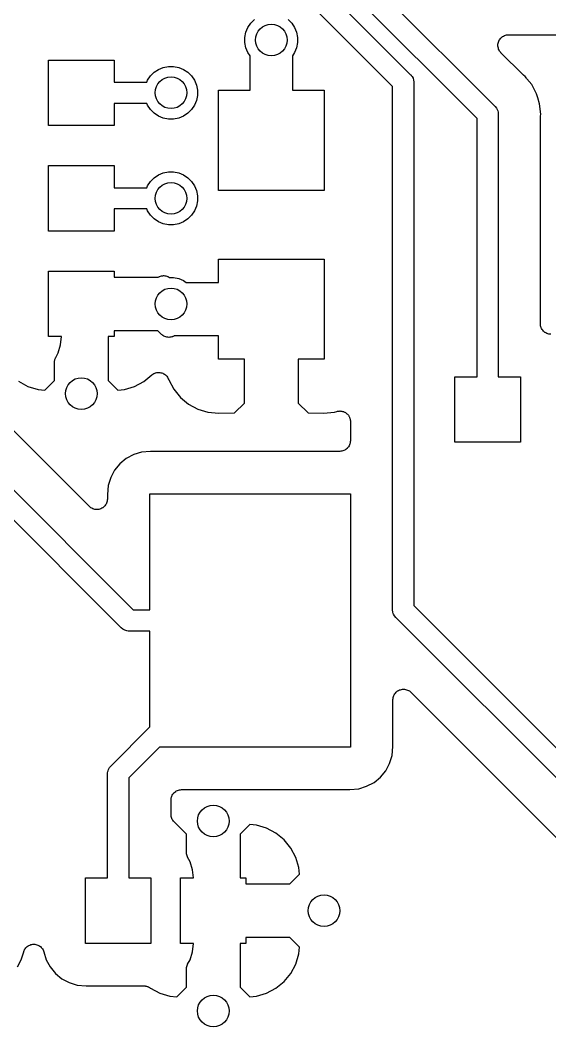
# Model space of a CAD drawing. Extents: x 4.8 to 7.88, y -6.14 to -3.94.
# Drawn here: x 7.4359 to 7.6334, y -5.3484 to -4.9729 of the extents above; entities that cross this region are included whole.
import ezdxf

# ---------------------------------------------------------------- set-up
doc = ezdxf.new("R2010")
doc.units = 0
doc.header["$MEASUREMENT"] = 0
doc.layers.add('BLACK', color=7, linetype='CONTINUOUS')

msp = doc.modelspace()

# ---------------------------------------------------------------- linework, layer by layer
at = {"layer": 'BLACK', "linetype": 'CONTINUOUS'}
for p, q in [((7.55512, -4.94725), (7.61288, -5.00502)), ((7.54124, -4.953), (7.58139, -4.99314)), ((7.6063, -5.00957), (7.54853, -4.9518)), ((7.5748, -4.99769), (7.53466, -4.95755)), ((7.52006, -4.97744), (7.52081, -4.97565)), ((7.52081, -4.97565), (7.52188, -4.97404)), ((7.52188, -4.97404), (7.52325, -4.97267)), ((7.5358, -4.97267), (7.53717, -4.97404)), ((7.53717, -4.97404), (7.53825, -4.97565)), ((7.53825, -4.97565), (7.53899, -4.97744)), ((7.51969, -4.97935), (7.52006, -4.97744)), ((7.51969, -4.98128), (7.51969, -4.97935)), ((7.53899, -4.97744), (7.53937, -4.97935)), ((7.53937, -4.97935), (7.53937, -4.98128)), ((7.61498, -4.97977), (7.61521, -4.97949)), ((7.61521, -4.97949), (7.61522, -4.97949)), ((7.61522, -4.97948), (7.61552, -4.97924)), ((7.61522, -4.97949), (7.61522, -4.97948)), ((7.61552, -4.97924), (7.61581, -4.979)), ((7.61581, -4.979), (7.61582, -4.979)), ((7.61582, -4.979), (7.61615, -4.97882)), ((7.61582, -4.979), (7.61582, -4.979)), ((7.61615, -4.97882), (7.61649, -4.97864)), ((7.61649, -4.97864), (7.6165, -4.97864)), ((7.6165, -4.97864), (7.61686, -4.97853)), ((7.6165, -4.97864), (7.6165, -4.97864)), ((7.61686, -4.97853), (7.61722, -4.97842)), ((7.61722, -4.97842), (7.61723, -4.97842)), ((7.61723, -4.97842), (7.61724, -4.97842)), ((7.61724, -4.97842), (7.61761, -4.97838)), ((7.61761, -4.97838), (7.61799, -4.97835)), ((7.61799, -4.97835), (7.6761, -4.97835)), ((7.52006, -4.98319), (7.51969, -4.98128)), ((7.52081, -4.98498), (7.52006, -4.98319)), ((7.53899, -4.98319), (7.53825, -4.98498)), ((7.53937, -4.98128), (7.53899, -4.98319)), ((7.61405, -4.98224), (7.61409, -4.98187)), ((7.61405, -4.98225), (7.61405, -4.98224)), ((7.61405, -4.98226), (7.61405, -4.98225)), ((7.61409, -4.98264), (7.61405, -4.98226)), ((7.61409, -4.98187), (7.61413, -4.98149)), ((7.61412, -4.98301), (7.61409, -4.98264)), ((7.61412, -4.98302), (7.61412, -4.98301)), ((7.61412, -4.98301), (7.61412, -4.98301)), ((7.61423, -4.98338), (7.61412, -4.98302)), ((7.61413, -4.98148), (7.61425, -4.98112)), ((7.61413, -4.98149), (7.61413, -4.98148)), ((7.61413, -4.98149), (7.61413, -4.98149)), ((7.61433, -4.98375), (7.61423, -4.98338)), ((7.61425, -4.98112), (7.61436, -4.98076)), ((7.61436, -4.98075), (7.61455, -4.98041)), ((7.61436, -4.98076), (7.61436, -4.98075)), ((7.61436, -4.98075), (7.61436, -4.98075)), ((7.61455, -4.98041), (7.61472, -4.98008)), ((7.61472, -4.98008), (7.61473, -4.98008)), ((7.61473, -4.98007), (7.61498, -4.97977)), ((7.61473, -4.98008), (7.61473, -4.98007)), ((7.52165, -4.98625), (7.52081, -4.98498)), ((7.52165, -4.99902), (7.52165, -4.98625)), ((7.53825, -4.98498), (7.5374, -4.98625)), ((7.5374, -4.98625), (7.5374, -4.99902)), ((7.61434, -4.98375), (7.61433, -4.98375)), ((7.61434, -4.98376), (7.61434, -4.98375)), ((7.61451, -4.98409), (7.61434, -4.98376)), ((7.61469, -4.98443), (7.61451, -4.98409)), ((7.61469, -4.98444), (7.61469, -4.98443)), ((7.61469, -4.98443), (7.61469, -4.98443)), ((7.61493, -4.98473), (7.61469, -4.98444)), ((7.61517, -4.98503), (7.61493, -4.98473)), ((7.61518, -4.98504), (7.61517, -4.98503)), ((7.6152, -4.98507), (7.61518, -4.98504)), ((7.61518, -4.98504), (7.61518, -4.98504)), ((7.61518, -4.98504), (7.61518, -4.98504)), ((7.62334, -4.9932), (7.6152, -4.98507)), ((7.44646, -5.0122), (7.44646, -4.9878)), ((7.44646, -4.9878), (7.47087, -4.9878)), ((7.47087, -4.9878), (7.47087, -4.99606)), ((7.48746, -4.99128), (7.48926, -4.99054)), ((7.48926, -4.99054), (7.49116, -4.99016)), ((7.49116, -4.99016), (7.4931, -4.99016)), ((7.4931, -4.99016), (7.495, -4.99054)), ((7.495, -4.99054), (7.49679, -4.99128)), ((7.4834, -4.99534), (7.48448, -4.99373)), ((7.48448, -4.99373), (7.48585, -4.99235)), ((7.48585, -4.99235), (7.48746, -4.99128)), ((7.49679, -4.99128), (7.4984, -4.99235)), ((7.4984, -4.99235), (7.49977, -4.99373)), ((7.49977, -4.99373), (7.50085, -4.99534)), ((7.58139, -4.99314), (7.58154, -4.99327)), ((7.58154, -4.99327), (7.58166, -4.99342)), ((7.58166, -4.99342), (7.58166, -4.99342)), ((7.58166, -4.99342), (7.58174, -4.99352)), ((7.58174, -4.99352), (7.58203, -4.99387)), ((7.58203, -4.99387), (7.5824, -4.99455)), ((7.5824, -4.99455), (7.58262, -4.99529)), ((7.62346, -4.9933), (7.62334, -4.9932)), ((7.62358, -4.99342), (7.62346, -4.9933)), ((7.62362, -4.99346), (7.62358, -4.99342)), ((7.62422, -4.99395), (7.62362, -4.99346)), ((7.62471, -4.99455), (7.62422, -4.99395)), ((7.62472, -4.99455), (7.62471, -4.99455)), ((7.62486, -4.99473), (7.62472, -4.99455)), ((7.62668, -4.99695), (7.62486, -4.99473)), ((7.62486, -4.99473), (7.62486, -4.99473)), ((7.47087, -4.99606), (7.4831, -4.99606)), ((7.4831, -4.99606), (7.4834, -4.99534)), ((7.50085, -4.99534), (7.50159, -4.99713)), ((7.50159, -4.99713), (7.50197, -4.99903)), ((7.5748, -5.19272), (7.5748, -4.99769)), ((7.58262, -4.99529), (7.58268, -4.99587)), ((7.58268, -4.99587), (7.58268, -4.99587)), ((7.58268, -4.99587), (7.5827, -4.99606)), ((7.5827, -4.99606), (7.58268, -4.99626)), ((7.58268, -4.99626), (7.58268, -5.19128)), ((7.62851, -5.00037), (7.62668, -4.99695)), ((7.50197, -5.00097), (7.50159, -5.00287)), ((7.50197, -4.99903), (7.50197, -5.00097)), ((7.50984, -5.03642), (7.50984, -4.99902)), ((7.50984, -4.99902), (7.52165, -4.99902)), ((7.5374, -4.99902), (7.54921, -4.99902)), ((7.54921, -4.99902), (7.54921, -5.03642)), ((7.62898, -5.0019), (7.62851, -5.00037)), ((7.62964, -5.00408), (7.62898, -5.0019)), ((7.62898, -5.0019), (7.62898, -5.0019)), ((7.4831, -5.00394), (7.47087, -5.00394)), ((7.47087, -5.00394), (7.47087, -5.0122)), ((7.4834, -5.00466), (7.4831, -5.00394)), ((7.48448, -5.00627), (7.4834, -5.00466)), ((7.50085, -5.00466), (7.49977, -5.00627)), ((7.50159, -5.00287), (7.50085, -5.00466)), ((7.61288, -5.00502), (7.61303, -5.00514)), ((7.61303, -5.00514), (7.61353, -5.00574)), ((7.61353, -5.00574), (7.61389, -5.00642)), ((7.63002, -5.00794), (7.62964, -5.00408)), ((7.48585, -5.00765), (7.48448, -5.00627)), ((7.48746, -5.00872), (7.48585, -5.00765)), ((7.48926, -5.00946), (7.48746, -5.00872)), ((7.49116, -5.00984), (7.48926, -5.00946)), ((7.495, -5.00946), (7.4931, -5.00984)), ((7.49679, -5.00872), (7.495, -5.00946)), ((7.4984, -5.00765), (7.49679, -5.00872)), ((7.49977, -5.00627), (7.4984, -5.00765)), ((7.6063, -5.10591), (7.6063, -5.00957)), ((7.61389, -5.00642), (7.614, -5.00677)), ((7.614, -5.00677), (7.61412, -5.00717)), ((7.61412, -5.00717), (7.61412, -5.00724)), ((7.61412, -5.00724), (7.61417, -5.00774)), ((7.61417, -5.00774), (7.61417, -5.00774)), ((7.61417, -5.00774), (7.61419, -5.00794)), ((7.61419, -5.00794), (7.61417, -5.00813)), ((7.61417, -5.00813), (7.61417, -5.10591)), ((7.62992, -5.00904), (7.62994, -5.00888)), ((7.62992, -5.0091), (7.62992, -5.00904)), ((7.62992, -5.08613), (7.62992, -5.0091)), ((7.62994, -5.00871), (7.63002, -5.00794)), ((7.62994, -5.00888), (7.62994, -5.00871)), ((7.47087, -5.0122), (7.44646, -5.0122)), ((7.4931, -5.00984), (7.49116, -5.00984)), ((7.44646, -5.05157), (7.44646, -5.02717)), ((7.44646, -5.02717), (7.47087, -5.02717)), ((7.47087, -5.02717), (7.47087, -5.03543)), ((7.48448, -5.0331), (7.48585, -5.03172)), ((7.48585, -5.03172), (7.48746, -5.03065)), ((7.48746, -5.03065), (7.48926, -5.02991)), ((7.48926, -5.02991), (7.49116, -5.02953)), ((7.49116, -5.02953), (7.4931, -5.02953)), ((7.4931, -5.02953), (7.495, -5.02991)), ((7.495, -5.02991), (7.49679, -5.03065)), ((7.49679, -5.03065), (7.4984, -5.03172)), ((7.4984, -5.03172), (7.49977, -5.0331)), ((7.47087, -5.03543), (7.4831, -5.03543)), ((7.4831, -5.03543), (7.4834, -5.03471)), ((7.4834, -5.03471), (7.48448, -5.0331)), ((7.49977, -5.0331), (7.50085, -5.03471)), ((7.50085, -5.03471), (7.50159, -5.0365)), ((7.50159, -5.0365), (7.50197, -5.0384)), ((7.50197, -5.0384), (7.50197, -5.04034)), ((7.54921, -5.03642), (7.50984, -5.03642)), ((7.4831, -5.04331), (7.47087, -5.04331)), ((7.47087, -5.04331), (7.47087, -5.05157)), ((7.4834, -5.04403), (7.4831, -5.04331)), ((7.50159, -5.04224), (7.50085, -5.04403)), ((7.50197, -5.04034), (7.50159, -5.04224)), ((7.48448, -5.04564), (7.4834, -5.04403)), ((7.48585, -5.04702), (7.48448, -5.04564)), ((7.48746, -5.04809), (7.48585, -5.04702)), ((7.4984, -5.04702), (7.49679, -5.04809)), ((7.49977, -5.04564), (7.4984, -5.04702)), ((7.50085, -5.04403), (7.49977, -5.04564)), ((7.48926, -5.04883), (7.48746, -5.04809)), ((7.49116, -5.04921), (7.48926, -5.04883)), ((7.4931, -5.04921), (7.49116, -5.04921)), ((7.495, -5.04883), (7.4931, -5.04921)), ((7.49679, -5.04809), (7.495, -5.04883)), ((7.47087, -5.05157), (7.44646, -5.05157)), ((7.50984, -5.07071), (7.50984, -5.06201)), ((7.50984, -5.06201), (7.54921, -5.06201)), ((7.54921, -5.06201), (7.54921, -5.09941)), ((7.44646, -5.09094), (7.44646, -5.06654)), ((7.44646, -5.06654), (7.47087, -5.06654)), ((7.47087, -5.06654), (7.47087, -5.06874)), ((7.47087, -5.06874), (7.48739, -5.06874)), ((7.48739, -5.06874), (7.48756, -5.06865)), ((7.48756, -5.06865), (7.48788, -5.06848)), ((7.48788, -5.06848), (7.4879, -5.06848)), ((7.4879, -5.06848), (7.48791, -5.06847)), ((7.48791, -5.06847), (7.48827, -5.06837)), ((7.48827, -5.06837), (7.48862, -5.06826)), ((7.48862, -5.06826), (7.48863, -5.06826)), ((7.48863, -5.06826), (7.48865, -5.06826)), ((7.48865, -5.06826), (7.48902, -5.06822)), ((7.48902, -5.06822), (7.48938, -5.06819)), ((7.48938, -5.06819), (7.4894, -5.06819)), ((7.4894, -5.06819), (7.48941, -5.06819)), ((7.48941, -5.06819), (7.48978, -5.06823)), ((7.48978, -5.06823), (7.49015, -5.06827)), ((7.49015, -5.06827), (7.49016, -5.06827)), ((7.49016, -5.06827), (7.49018, -5.06827)), ((7.49018, -5.06827), (7.49053, -5.06838)), ((7.49053, -5.06838), (7.49088, -5.06849)), ((7.49088, -5.06849), (7.4909, -5.0685)), ((7.4909, -5.0685), (7.49091, -5.0685)), ((7.49091, -5.0685), (7.49123, -5.06868)), ((7.49123, -5.06868), (7.49156, -5.06885)), ((7.49156, -5.06885), (7.49157, -5.06886)), ((7.49157, -5.06886), (7.49158, -5.06887)), ((7.49158, -5.06887), (7.49162, -5.0689)), ((7.49162, -5.0689), (7.4931, -5.0689)), ((7.4931, -5.0689), (7.495, -5.06928)), ((7.495, -5.06928), (7.49679, -5.07002)), ((7.49679, -5.07002), (7.49782, -5.07071)), ((7.49782, -5.07071), (7.50984, -5.07071)), ((7.62996, -5.08649), (7.62992, -5.08613)), ((7.62999, -5.08686), (7.62996, -5.08649)), ((7.62999, -5.08688), (7.62999, -5.08686)), ((7.63, -5.08689), (7.62999, -5.08688)), ((7.6301, -5.08725), (7.63, -5.08689)), ((7.63021, -5.0876), (7.6301, -5.08725)), ((7.63021, -5.08761), (7.63021, -5.0876)), ((7.63022, -5.08763), (7.63021, -5.08761)), ((7.63039, -5.08795), (7.63022, -5.08763)), ((7.63056, -5.08828), (7.63039, -5.08795)), ((7.63057, -5.08829), (7.63056, -5.08828)), ((7.63058, -5.0883), (7.63057, -5.08829)), ((7.63081, -5.08859), (7.63058, -5.0883)), ((7.63105, -5.08888), (7.63081, -5.08859)), ((7.45126, -5.09094), (7.44646, -5.09094)), ((7.45095, -5.09403), (7.45126, -5.09094)), ((7.47087, -5.09094), (7.46866, -5.09094)), ((7.46866, -5.09094), (7.46866, -5.10727)), ((7.47087, -5.08874), (7.47087, -5.09094)), ((7.48719, -5.08874), (7.47087, -5.08874)), ((7.48855, -5.09011), (7.48719, -5.08874)), ((7.48884, -5.09034), (7.48855, -5.09011)), ((7.48913, -5.09058), (7.48884, -5.09034)), ((7.48914, -5.09059), (7.48913, -5.09058)), ((7.48915, -5.09059), (7.48914, -5.09059)), ((7.48948, -5.09077), (7.48915, -5.09059)), ((7.4898, -5.09095), (7.48948, -5.09077)), ((7.48981, -5.09095), (7.4898, -5.09095)), ((7.48983, -5.09096), (7.48981, -5.09095)), ((7.49019, -5.09107), (7.48983, -5.09096)), ((7.49053, -5.09118), (7.49019, -5.09107)), ((7.49055, -5.09118), (7.49053, -5.09118)), ((7.49056, -5.09118), (7.49055, -5.09118)), ((7.49093, -5.09122), (7.49056, -5.09118)), ((7.4913, -5.09126), (7.49093, -5.09122)), ((7.49131, -5.09126), (7.4913, -5.09126)), ((7.49132, -5.09126), (7.49131, -5.09126)), ((7.4917, -5.09122), (7.49132, -5.09126)), ((7.49206, -5.09119), (7.4917, -5.09122)), ((7.49208, -5.09119), (7.49206, -5.09119)), ((7.49209, -5.09119), (7.49208, -5.09119)), ((7.49245, -5.09108), (7.49209, -5.09119)), ((7.4928, -5.09098), (7.49245, -5.09108)), ((7.49281, -5.09097), (7.4928, -5.09098)), ((7.49283, -5.09097), (7.49281, -5.09097)), ((7.49316, -5.09079), (7.49283, -5.09097)), ((7.49332, -5.09071), (7.49316, -5.09079)), ((7.50984, -5.09071), (7.49332, -5.09071)), ((7.50984, -5.09941), (7.50984, -5.09071)), ((7.63106, -5.08889), (7.63105, -5.08888)), ((7.63106, -5.0889), (7.63106, -5.08889)), ((7.63135, -5.08914), (7.63106, -5.0889)), ((7.63163, -5.08937), (7.63135, -5.08914)), ((7.63165, -5.08938), (7.63163, -5.08937)), ((7.63166, -5.08939), (7.63165, -5.08938)), ((7.63198, -5.08957), (7.63166, -5.08939)), ((7.63231, -5.08974), (7.63198, -5.08957)), ((7.63232, -5.08975), (7.63231, -5.08974)), ((7.63233, -5.08975), (7.63232, -5.08975)), ((7.63269, -5.08986), (7.63233, -5.08975)), ((7.63304, -5.08998), (7.63269, -5.08986)), ((7.63305, -5.08998), (7.63304, -5.08998)), ((7.63307, -5.08998), (7.63305, -5.08998)), ((7.63344, -5.09002), (7.63307, -5.08998)), ((7.6338, -5.09006), (7.63344, -5.09002)), ((7.45005, -5.097), (7.45095, -5.09403)), ((7.44872, -5.09999), (7.44875, -5.09977)), ((7.44875, -5.09977), (7.4488, -5.09961)), ((7.4488, -5.09961), (7.44883, -5.09944)), ((7.44883, -5.09944), (7.44891, -5.09924)), ((7.44891, -5.09924), (7.44898, -5.09904)), ((7.44898, -5.09904), (7.44906, -5.09889)), ((7.44906, -5.09889), (7.44913, -5.09873)), ((7.44913, -5.09873), (7.45005, -5.097)), ((7.51953, -5.09941), (7.50984, -5.09941)), ((7.51953, -5.11573), (7.51953, -5.09941)), ((7.54921, -5.09941), (7.53953, -5.09941)), ((7.53953, -5.09941), (7.53953, -5.11573)), ((7.44866, -5.10053), (7.44868, -5.10037)), ((7.44866, -5.10059), (7.44866, -5.10053)), ((7.44866, -5.10727), (7.44866, -5.10059)), ((7.44868, -5.1002), (7.44872, -5.09999)), ((7.44868, -5.10037), (7.44868, -5.1002)), ((7.44503, -5.1109), (7.44866, -5.10727)), ((7.46866, -5.10727), (7.4723, -5.1109)), ((7.48203, -5.10765), (7.48501, -5.10521)), ((7.48501, -5.10521), (7.48504, -5.10519)), ((7.48504, -5.10519), (7.48506, -5.10517)), ((7.48504, -5.10519), (7.48504, -5.10519)), ((7.48504, -5.10519), (7.48504, -5.10519)), ((7.48506, -5.10517), (7.48537, -5.10497)), ((7.48537, -5.10497), (7.48568, -5.10476)), ((7.48568, -5.10476), (7.48569, -5.10476)), ((7.48569, -5.10476), (7.4857, -5.10476)), ((7.4857, -5.10476), (7.48604, -5.10462)), ((7.48604, -5.10462), (7.48639, -5.10448)), ((7.48639, -5.10448), (7.4864, -5.10447)), ((7.4864, -5.10447), (7.48641, -5.10447)), ((7.48641, -5.10447), (7.48678, -5.1044)), ((7.48678, -5.1044), (7.48715, -5.10433)), ((7.48715, -5.10433), (7.48716, -5.10433)), ((7.48716, -5.10433), (7.48717, -5.10433)), ((7.48717, -5.10433), (7.48754, -5.10433)), ((7.48754, -5.10433), (7.48792, -5.10434)), ((7.48792, -5.10434), (7.48793, -5.10434)), ((7.48793, -5.10434), (7.48794, -5.10434)), ((7.48794, -5.10434), (7.4883, -5.10441)), ((7.4883, -5.10441), (7.48867, -5.10449)), ((7.48867, -5.10449), (7.48868, -5.10449)), ((7.48868, -5.10449), (7.48869, -5.10449)), ((7.48869, -5.10449), (7.48903, -5.10464)), ((7.48903, -5.10464), (7.48938, -5.10479)), ((7.48938, -5.10479), (7.48939, -5.10479)), ((7.48939, -5.10479), (7.4894, -5.1048)), ((7.4894, -5.1048), (7.48971, -5.10501)), ((7.48971, -5.10501), (7.49002, -5.10521)), ((7.49002, -5.10521), (7.49002, -5.10522)), ((7.49002, -5.10522), (7.49003, -5.10523)), ((7.49003, -5.10523), (7.4903, -5.1055)), ((7.4903, -5.1055), (7.49056, -5.10576)), ((7.49056, -5.10576), (7.49056, -5.10577)), ((7.49056, -5.10577), (7.49057, -5.10577)), ((7.49057, -5.10577), (7.49078, -5.10609)), ((7.49078, -5.10609), (7.49098, -5.1064)), ((7.49098, -5.1064), (7.49099, -5.10641)), ((7.49099, -5.10641), (7.49099, -5.10642)), ((7.49099, -5.10642), (7.49113, -5.10676)), ((7.49113, -5.10676), (7.49127, -5.10709)), ((7.49127, -5.10709), (7.49313, -5.11057)), ((7.59803, -5.13031), (7.59803, -5.10591)), ((7.59803, -5.10591), (7.6063, -5.10591)), ((7.61417, -5.10591), (7.62244, -5.10591)), ((7.62244, -5.10591), (7.62244, -5.13031)), ((7.43525, -5.10763), (7.43877, -5.10951)), ((7.43877, -5.10951), (7.44254, -5.11066)), ((7.44254, -5.11066), (7.44503, -5.1109)), ((7.4723, -5.1109), (7.47479, -5.11066)), ((7.47479, -5.11066), (7.47856, -5.10951)), ((7.47856, -5.10951), (7.48203, -5.10765)), ((7.49313, -5.11057), (7.49563, -5.11362)), ((7.46169, -5.15432), (7.42222, -5.11485)), ((7.49563, -5.11362), (7.49868, -5.11612)), ((7.49868, -5.11612), (7.50215, -5.11798)), ((7.50215, -5.11798), (7.50592, -5.11912)), ((7.51582, -5.11943), (7.51953, -5.11573)), ((7.53953, -5.11573), (7.54323, -5.11943)), ((7.55458, -5.11875), (7.55478, -5.11871)), ((7.55478, -5.11871), (7.55496, -5.11871)), ((7.55496, -5.11871), (7.55515, -5.1187)), ((7.55515, -5.1187), (7.55535, -5.11872)), ((7.50592, -5.11912), (7.51001, -5.11952)), ((7.51001, -5.11952), (7.51582, -5.11943)), ((7.54323, -5.11943), (7.54905, -5.11952)), ((7.54905, -5.11952), (7.55313, -5.11912)), ((7.55313, -5.11912), (7.55398, -5.11886)), ((7.55398, -5.11886), (7.55403, -5.11885)), ((7.55403, -5.11885), (7.55421, -5.11882)), ((7.55421, -5.11882), (7.55438, -5.11876)), ((7.55438, -5.11876), (7.55458, -5.11875)), ((7.55535, -5.11872), (7.55555, -5.11872)), ((7.55555, -5.11872), (7.55573, -5.11876)), ((7.55573, -5.11876), (7.55591, -5.11878)), ((7.55591, -5.11878), (7.5561, -5.11884)), ((7.5561, -5.11884), (7.5563, -5.11888)), ((7.5563, -5.11888), (7.55647, -5.11895)), ((7.55647, -5.11895), (7.55664, -5.119)), ((7.55664, -5.119), (7.55682, -5.1191)), ((7.55682, -5.1191), (7.55701, -5.11918)), ((7.55701, -5.11918), (7.55716, -5.11928)), ((7.55716, -5.11928), (7.55732, -5.11937)), ((7.55732, -5.11937), (7.55748, -5.1195)), ((7.55748, -5.1195), (7.55764, -5.11961)), ((7.55764, -5.11961), (7.55777, -5.11974)), ((7.55777, -5.11974), (7.55791, -5.11986)), ((7.55791, -5.11986), (7.55804, -5.12002)), ((7.55804, -5.12002), (7.55818, -5.12016)), ((7.55818, -5.12016), (7.55828, -5.12031)), ((7.55828, -5.12031), (7.5584, -5.12045)), ((7.5584, -5.12045), (7.55849, -5.12063)), ((7.55849, -5.12063), (7.5586, -5.1208)), ((7.5586, -5.1208), (7.55867, -5.12097)), ((7.55867, -5.12097), (7.55876, -5.12113)), ((7.55876, -5.12113), (7.55882, -5.12133)), ((7.55882, -5.12133), (7.55889, -5.12152)), ((7.55889, -5.12152), (7.55893, -5.12169)), ((7.55893, -5.12169), (7.55898, -5.12187)), ((7.55898, -5.12187), (7.559, -5.12207)), ((7.559, -5.12207), (7.55904, -5.12227)), ((7.55904, -5.12227), (7.55904, -5.12245)), ((7.55904, -5.12245), (7.55906, -5.12263)), ((7.4104, -5.12531), (7.47801, -5.19291)), ((7.55906, -5.12263), (7.55906, -5.12983)), ((7.55905, -5.12988), (7.55901, -5.13025)), ((7.55906, -5.12983), (7.55905, -5.12985)), ((7.55905, -5.12985), (7.55906, -5.12985)), ((7.55906, -5.12985), (7.55905, -5.12985)), ((7.55905, -5.12985), (7.55905, -5.12988)), ((7.47346, -5.1995), (7.40585, -5.13189)), ((7.55549, -5.13373), (7.55512, -5.13376)), ((7.55586, -5.13369), (7.55549, -5.13373)), ((7.55587, -5.13369), (7.55586, -5.13369)), ((7.55588, -5.13369), (7.55587, -5.13369)), ((7.55624, -5.13358), (7.55588, -5.13369)), ((7.55659, -5.13348), (7.55624, -5.13358)), ((7.55661, -5.13347), (7.55659, -5.13348)), ((7.55662, -5.13347), (7.55661, -5.13347)), ((7.55695, -5.13329), (7.55662, -5.13347)), ((7.55727, -5.13312), (7.55695, -5.13329)), ((7.55728, -5.13311), (7.55727, -5.13312)), ((7.5573, -5.13311), (7.55728, -5.13311)), ((7.55759, -5.13287), (7.5573, -5.13311)), ((7.55787, -5.13264), (7.55759, -5.13287)), ((7.55788, -5.13263), (7.55787, -5.13264)), ((7.55789, -5.13262), (7.55788, -5.13263)), ((7.55813, -5.13233), (7.55789, -5.13262)), ((7.55837, -5.13205), (7.55813, -5.13233)), ((7.55838, -5.13203), (7.55837, -5.13204)), ((7.55837, -5.13204), (7.55837, -5.13205)), ((7.55856, -5.1317), (7.55838, -5.13203)), ((7.55874, -5.13138), (7.55856, -5.1317)), ((7.55875, -5.13135), (7.55874, -5.13136)), ((7.55874, -5.13136), (7.55874, -5.13138)), ((7.55886, -5.131), (7.55875, -5.13135)), ((7.55897, -5.13064), (7.55886, -5.131)), ((7.55901, -5.13025), (7.55897, -5.13062)), ((7.55897, -5.13062), (7.55897, -5.13063)), ((7.55897, -5.13063), (7.55897, -5.13064)), ((7.62244, -5.13031), (7.59803, -5.13031)), ((7.47546, -5.13645), (7.47306, -5.13842)), ((7.4782, -5.13499), (7.47546, -5.13645)), ((7.48116, -5.13409), (7.4782, -5.13499)), ((7.48445, -5.13376), (7.48116, -5.13409)), ((7.55512, -5.13376), (7.48445, -5.13376)), ((7.47109, -5.14081), (7.46963, -5.14355)), ((7.47306, -5.13842), (7.47109, -5.14081)), ((7.46963, -5.14355), (7.46873, -5.14652)), ((7.46873, -5.14652), (7.46841, -5.1498)), ((7.46832, -5.15236), (7.46821, -5.15273)), ((7.46833, -5.15234), (7.46832, -5.15235)), ((7.46832, -5.15235), (7.46832, -5.15236)), ((7.46837, -5.15197), (7.46833, -5.15234)), ((7.46841, -5.15159), (7.46837, -5.15197)), ((7.46841, -5.1498), (7.46841, -5.15154)), ((7.46841, -5.15154), (7.46841, -5.15158)), ((7.46841, -5.15158), (7.46841, -5.15158)), ((7.46841, -5.15158), (7.46841, -5.15158)), ((7.46841, -5.15158), (7.46841, -5.15159)), ((7.48425, -5.19291), (7.48425, -5.14961)), ((7.48425, -5.14961), (7.55906, -5.14961)), ((7.55906, -5.14961), (7.55906, -5.24409)), ((7.46198, -5.15456), (7.46169, -5.15432)), ((7.46227, -5.1548), (7.46198, -5.15456)), ((7.46228, -5.1548), (7.46227, -5.1548)), ((7.46228, -5.15481), (7.46228, -5.1548)), ((7.46261, -5.15499), (7.46228, -5.15481)), ((7.46295, -5.15517), (7.46261, -5.15499)), ((7.46296, -5.15517), (7.46295, -5.15517)), ((7.46295, -5.15517), (7.46295, -5.15517)), ((7.46332, -5.15528), (7.46296, -5.15517)), ((7.46368, -5.15539), (7.46332, -5.15528)), ((7.46369, -5.15539), (7.46368, -5.15539)), ((7.46369, -5.1554), (7.46369, -5.15539)), ((7.46406, -5.15543), (7.46369, -5.1554)), ((7.46444, -5.15547), (7.46406, -5.15543)), ((7.46445, -5.15547), (7.46444, -5.15547)), ((7.46446, -5.15547), (7.46445, -5.15547)), ((7.46483, -5.15544), (7.46446, -5.15547)), ((7.46521, -5.1554), (7.46483, -5.15544)), ((7.46522, -5.1554), (7.46521, -5.1554)), ((7.46558, -5.15529), (7.46522, -5.1554)), ((7.46522, -5.1554), (7.46522, -5.1554)), ((7.46595, -5.15519), (7.46558, -5.15529)), ((7.46596, -5.15518), (7.46595, -5.15518)), ((7.46595, -5.15518), (7.46595, -5.15519)), ((7.46629, -5.15501), (7.46596, -5.15518)), ((7.46663, -5.15483), (7.46629, -5.15501)), ((7.46664, -5.15482), (7.46663, -5.15483)), ((7.46663, -5.15483), (7.46663, -5.15483)), ((7.46694, -5.15458), (7.46664, -5.15482)), ((7.46723, -5.15435), (7.46694, -5.15458)), ((7.46724, -5.15434), (7.46723, -5.15435)), ((7.46723, -5.15435), (7.46723, -5.15435)), ((7.46748, -5.15405), (7.46724, -5.15434)), ((7.46772, -5.15376), (7.46748, -5.15405)), ((7.46773, -5.15375), (7.46772, -5.15376)), ((7.46772, -5.15376), (7.46772, -5.15376)), ((7.46791, -5.15343), (7.46773, -5.15375)), ((7.46809, -5.15309), (7.46791, -5.15343)), ((7.4681, -5.15308), (7.46809, -5.15308)), ((7.46809, -5.15308), (7.46809, -5.15309)), ((7.46821, -5.15273), (7.4681, -5.15308)), ((7.47801, -5.19291), (7.48425, -5.19291)), ((7.57478, -5.19291), (7.5748, -5.19272)), ((7.57486, -5.19369), (7.57478, -5.19291)), ((7.57502, -5.1942), (7.57486, -5.19369)), ((7.58268, -5.19128), (7.76305, -5.37165)), ((7.57509, -5.19443), (7.57502, -5.1942)), ((7.57545, -5.19511), (7.57509, -5.19443)), ((7.57594, -5.19571), (7.57545, -5.19511)), ((7.57609, -5.19583), (7.57594, -5.19571)), ((7.75191, -5.37165), (7.57609, -5.19583)), ((7.47358, -5.19965), (7.47346, -5.1995)), ((7.47418, -5.20014), (7.47358, -5.19965)), ((7.47486, -5.20051), (7.47418, -5.20014)), ((7.47561, -5.20073), (7.47486, -5.20051)), ((7.47486, -5.20051), (7.47486, -5.20051)), ((7.47568, -5.20074), (7.47561, -5.20073)), ((7.47618, -5.20079), (7.47568, -5.20074)), ((7.47619, -5.20079), (7.47618, -5.20079)), ((7.47638, -5.20081), (7.47619, -5.20079)), ((7.47657, -5.20079), (7.47638, -5.20081)), ((7.48425, -5.20079), (7.47657, -5.20079)), ((7.48425, -5.23656), (7.48425, -5.20079)), ((7.57582, -5.22391), (7.57607, -5.22361)), ((7.57607, -5.22361), (7.57608, -5.22361)), ((7.57608, -5.2236), (7.57637, -5.22337)), ((7.57608, -5.22361), (7.57608, -5.2236)), ((7.57637, -5.22337), (7.57667, -5.22313)), ((7.57667, -5.22313), (7.57668, -5.22312)), ((7.57667, -5.22313), (7.57667, -5.22313)), ((7.57668, -5.22312), (7.57701, -5.22295)), ((7.57701, -5.22295), (7.57735, -5.22277)), ((7.57735, -5.22277), (7.57736, -5.22276)), ((7.57735, -5.22277), (7.57735, -5.22277)), ((7.57736, -5.22276), (7.57772, -5.22266)), ((7.57772, -5.22266), (7.57808, -5.22255)), ((7.57808, -5.22255), (7.57809, -5.22255)), ((7.57809, -5.22255), (7.5781, -5.22255)), ((7.5781, -5.22255), (7.57848, -5.22251)), ((7.57848, -5.22251), (7.57885, -5.22248)), ((7.57885, -5.22248), (7.57886, -5.22248)), ((7.57886, -5.22248), (7.57886, -5.22248)), ((7.57886, -5.22248), (7.57925, -5.22252)), ((7.57925, -5.22252), (7.57961, -5.22256)), ((7.57961, -5.22256), (7.57962, -5.22256)), ((7.57962, -5.22256), (7.57963, -5.22256)), ((7.57963, -5.22256), (7.57999, -5.22267)), ((7.57999, -5.22267), (7.58035, -5.22278)), ((7.58035, -5.22278), (7.58035, -5.22278)), ((7.58035, -5.22278), (7.58036, -5.22279)), ((7.58036, -5.22279), (7.58069, -5.22297)), ((7.58069, -5.22297), (7.58103, -5.22314)), ((7.58103, -5.22314), (7.58103, -5.22315)), ((7.58103, -5.22315), (7.58104, -5.22315)), ((7.58104, -5.22315), (7.58132, -5.22339)), ((7.58132, -5.22339), (7.58162, -5.22363)), ((7.58162, -5.22363), (7.70641, -5.34842)), ((7.5749, -5.22636), (7.57494, -5.22597)), ((7.5749, -5.22637), (7.5749, -5.22636)), ((7.5749, -5.22642), (7.5749, -5.22637)), ((7.5749, -5.22637), (7.5749, -5.22637)), ((7.5749, -5.22637), (7.5749, -5.22637)), ((7.5749, -5.2439), (7.5749, -5.22642)), ((7.57494, -5.22597), (7.57498, -5.22561)), ((7.57498, -5.2256), (7.5751, -5.22523)), ((7.57498, -5.22561), (7.57498, -5.2256)), ((7.57498, -5.2256), (7.57498, -5.2256)), ((7.5751, -5.22523), (7.57521, -5.22488)), ((7.57521, -5.22487), (7.57522, -5.22486)), ((7.57521, -5.22488), (7.57521, -5.22487)), ((7.57522, -5.22486), (7.5754, -5.22453)), ((7.5754, -5.22453), (7.57558, -5.2242)), ((7.57558, -5.2242), (7.57559, -5.22419)), ((7.57558, -5.2242), (7.57558, -5.2242)), ((7.57559, -5.22419), (7.57582, -5.22391)), ((7.46979, -5.25102), (7.48425, -5.23656)), ((7.48785, -5.24409), (7.47638, -5.25557)), ((7.55906, -5.24409), (7.48785, -5.24409)), ((7.57458, -5.24718), (7.5749, -5.2439)), ((7.57221, -5.25289), (7.57367, -5.25015)), ((7.57367, -5.25015), (7.57458, -5.24718)), ((7.46848, -5.25394), (7.4685, -5.25374)), ((7.4685, -5.25374), (7.46856, -5.25317)), ((7.4685, -5.25374), (7.4685, -5.25374)), ((7.46856, -5.25316), (7.46865, -5.25288)), ((7.46856, -5.25317), (7.46856, -5.25316)), ((7.46865, -5.25288), (7.46879, -5.25242)), ((7.46879, -5.25242), (7.46915, -5.25174)), ((7.46915, -5.25174), (7.46964, -5.25114)), ((7.46964, -5.25114), (7.46979, -5.25102)), ((7.57024, -5.25528), (7.57221, -5.25289)), ((7.4685, -5.25413), (7.46848, -5.25394)), ((7.4685, -5.29291), (7.4685, -5.25413)), ((7.47638, -5.25557), (7.47638, -5.29291)), ((7.56511, -5.25871), (7.56785, -5.25725)), ((7.56785, -5.25725), (7.57024, -5.25528)), ((7.49281, -5.26165), (7.49305, -5.26137)), ((7.49305, -5.26137), (7.49329, -5.26108)), ((7.49329, -5.26108), (7.4933, -5.26107)), ((7.4933, -5.26107), (7.49331, -5.26106)), ((7.49331, -5.26106), (7.4936, -5.26083)), ((7.4936, -5.26083), (7.49388, -5.2606)), ((7.49388, -5.2606), (7.4939, -5.26059)), ((7.4939, -5.26059), (7.49391, -5.26058)), ((7.49391, -5.26058), (7.49423, -5.26041)), ((7.49423, -5.26041), (7.49456, -5.26023)), ((7.49456, -5.26023), (7.49458, -5.26023)), ((7.49458, -5.26023), (7.49459, -5.26022)), ((7.49459, -5.26022), (7.49494, -5.26012)), ((7.49494, -5.26012), (7.4953, -5.26001)), ((7.4953, -5.26001), (7.49531, -5.26001)), ((7.49531, -5.26001), (7.49533, -5.26001)), ((7.49533, -5.26001), (7.4957, -5.25997)), ((7.4957, -5.25997), (7.49606, -5.25994)), ((7.49606, -5.25994), (7.55886, -5.25994)), ((7.55886, -5.25994), (7.56214, -5.25961)), ((7.56214, -5.25961), (7.56511, -5.25871)), ((7.49213, -5.26382), (7.49217, -5.26345)), ((7.49213, -5.26385), (7.49213, -5.26382)), ((7.49213, -5.26387), (7.49213, -5.26385)), ((7.49213, -5.26385), (7.49213, -5.26385)), ((7.49213, -5.26385), (7.49213, -5.26385)), ((7.49213, -5.26921), (7.49213, -5.26387)), ((7.49217, -5.26345), (7.49221, -5.26308)), ((7.49221, -5.26306), (7.49232, -5.2627)), ((7.49221, -5.26307), (7.49221, -5.26306)), ((7.49221, -5.26308), (7.49221, -5.26307)), ((7.49232, -5.2627), (7.49243, -5.26235)), ((7.49243, -5.26235), (7.49244, -5.26234)), ((7.49244, -5.26232), (7.49262, -5.262)), ((7.49244, -5.26234), (7.49244, -5.26232)), ((7.49262, -5.262), (7.4928, -5.26167)), ((7.4928, -5.26167), (7.49281, -5.26166)), ((7.49281, -5.26166), (7.49281, -5.26165)), ((7.49216, -5.26958), (7.49213, -5.26921)), ((7.49219, -5.26994), (7.49216, -5.26958)), ((7.4922, -5.26996), (7.49219, -5.26994)), ((7.4922, -5.26998), (7.4922, -5.26996)), ((7.49231, -5.27033), (7.4922, -5.26998)), ((7.49241, -5.27067), (7.49231, -5.27033)), ((7.49242, -5.27069), (7.49241, -5.27067)), ((7.49242, -5.27071), (7.49242, -5.27069)), ((7.49259, -5.27103), (7.49242, -5.27071)), ((7.49276, -5.27136), (7.49259, -5.27103)), ((7.49277, -5.27137), (7.49276, -5.27136)), ((7.49278, -5.27139), (7.49277, -5.27137)), ((7.49301, -5.27167), (7.49278, -5.27139)), ((7.49324, -5.27196), (7.49301, -5.27167)), ((7.49327, -5.27199), (7.49324, -5.27196)), ((7.49328, -5.272), (7.49327, -5.27199)), ((7.49327, -5.27199), (7.49327, -5.27199)), ((7.49327, -5.27199), (7.49327, -5.27199)), ((7.49787, -5.27659), (7.49328, -5.272)), ((7.52151, -5.27296), (7.51787, -5.27659)), ((7.524, -5.2732), (7.52151, -5.27296)), ((7.52777, -5.27435), (7.524, -5.2732)), ((7.53124, -5.2762), (7.52777, -5.27435)), ((7.53429, -5.2787), (7.53124, -5.2762)), ((7.49787, -5.28327), (7.49787, -5.27659)), ((7.51787, -5.27659), (7.51787, -5.29291)), ((7.53679, -5.28175), (7.53429, -5.2787)), ((7.49789, -5.28344), (7.49787, -5.28327)), ((7.49789, -5.28361), (7.49789, -5.28344)), ((7.49793, -5.28382), (7.49789, -5.28361)), ((7.49795, -5.28403), (7.49793, -5.28382)), ((7.53865, -5.28522), (7.53679, -5.28175)), ((7.498, -5.2842), (7.49795, -5.28403)), ((7.49803, -5.28436), (7.498, -5.2842)), ((7.49811, -5.28456), (7.49803, -5.28436)), ((7.49817, -5.28477), (7.49811, -5.28456)), ((7.49825, -5.28492), (7.49817, -5.28477)), ((7.49831, -5.28508), (7.49825, -5.28492)), ((7.49834, -5.28512), (7.49831, -5.28508)), ((7.49927, -5.28686), (7.49834, -5.28512)), ((7.50017, -5.28983), (7.49927, -5.28686)), ((7.53979, -5.28899), (7.53865, -5.28522)), ((7.50047, -5.29291), (7.50017, -5.28983)), ((7.54003, -5.29148), (7.53979, -5.28899)), ((7.46024, -5.31732), (7.46024, -5.29291)), ((7.46024, -5.29291), (7.4685, -5.29291)), ((7.47638, -5.29291), (7.48465, -5.29291)), ((7.48465, -5.29291), (7.48465, -5.31732)), ((7.49567, -5.31732), (7.49567, -5.29291)), ((7.49567, -5.29291), (7.50047, -5.29291)), ((7.51787, -5.29291), (7.52008, -5.29291)), ((7.52008, -5.29291), (7.52008, -5.29512)), ((7.52008, -5.29512), (7.5364, -5.29512)), ((7.5364, -5.29512), (7.54003, -5.29148)), ((7.43984, -5.31776), (7.4402, -5.31769)), ((7.4402, -5.31769), (7.44058, -5.31762)), ((7.44058, -5.31762), (7.44059, -5.31762)), ((7.44059, -5.31762), (7.44059, -5.31762)), ((7.44059, -5.31762), (7.44097, -5.31762)), ((7.44097, -5.31762), (7.44135, -5.31762)), ((7.44135, -5.31762), (7.44136, -5.31763)), ((7.44136, -5.31763), (7.44136, -5.31763)), ((7.44136, -5.31763), (7.44174, -5.3177)), ((7.44174, -5.3177), (7.4421, -5.31778)), ((7.48465, -5.31732), (7.46024, -5.31732)), ((7.50047, -5.31732), (7.49567, -5.31732)), ((7.50017, -5.32041), (7.50047, -5.31732)), ((7.52008, -5.31732), (7.51787, -5.31732)), ((7.51787, -5.31732), (7.51787, -5.33364)), ((7.52008, -5.31512), (7.52008, -5.31732)), ((7.5364, -5.31512), (7.52008, -5.31512)), ((7.54003, -5.31875), (7.5364, -5.31512)), ((7.43627, -5.32338), (7.43718, -5.3204)), ((7.43718, -5.3204), (7.43719, -5.32036)), ((7.43719, -5.32035), (7.43735, -5.31999)), ((7.43719, -5.32036), (7.43719, -5.32035)), ((7.43719, -5.32035), (7.43719, -5.32035)), ((7.43719, -5.32036), (7.43719, -5.32036)), ((7.43735, -5.31999), (7.43749, -5.31965)), ((7.43749, -5.31965), (7.4375, -5.31964)), ((7.4375, -5.31964), (7.43772, -5.31931)), ((7.4375, -5.31964), (7.4375, -5.31964)), ((7.43772, -5.31931), (7.43793, -5.31901)), ((7.43793, -5.31901), (7.43821, -5.31873)), ((7.43793, -5.31901), (7.43793, -5.31901)), ((7.43793, -5.31901), (7.43793, -5.31901)), ((7.43821, -5.31873), (7.43847, -5.31848)), ((7.43847, -5.31848), (7.43848, -5.31847)), ((7.43848, -5.31847), (7.4388, -5.31826)), ((7.43848, -5.31847), (7.43848, -5.31847)), ((7.4388, -5.31826), (7.43912, -5.31805)), ((7.43912, -5.31805), (7.43912, -5.31805)), ((7.43912, -5.31805), (7.43913, -5.31805)), ((7.43913, -5.31805), (7.43947, -5.31791)), ((7.43947, -5.31791), (7.43983, -5.31777)), ((7.43983, -5.31777), (7.43983, -5.31776)), ((7.43983, -5.31776), (7.43984, -5.31776)), ((7.4421, -5.31778), (7.44211, -5.31778)), ((7.44211, -5.31778), (7.44211, -5.31778)), ((7.44211, -5.31778), (7.44248, -5.31793)), ((7.44248, -5.31793), (7.44281, -5.31808)), ((7.44281, -5.31808), (7.44282, -5.31808)), ((7.44282, -5.31808), (7.44282, -5.31808)), ((7.44282, -5.31808), (7.44314, -5.3183)), ((7.44314, -5.3183), (7.44345, -5.3185)), ((7.44345, -5.3185), (7.44345, -5.31851)), ((7.44345, -5.31851), (7.44346, -5.31851)), ((7.44346, -5.31851), (7.44373, -5.31878)), ((7.44373, -5.31878), (7.44399, -5.31905)), ((7.44399, -5.31905), (7.444, -5.31905)), ((7.444, -5.31905), (7.444, -5.31906)), ((7.444, -5.31906), (7.44421, -5.31937)), ((7.44421, -5.31937), (7.44442, -5.31969)), ((7.44442, -5.31969), (7.44442, -5.31969)), ((7.44442, -5.31969), (7.44442, -5.3197)), ((7.44442, -5.3197), (7.44457, -5.32004)), ((7.44457, -5.32004), (7.44471, -5.3204)), ((7.44471, -5.3204), (7.44562, -5.32338)), ((7.49927, -5.32338), (7.50017, -5.32041)), ((7.53865, -5.32501), (7.53979, -5.32124)), ((7.53979, -5.32124), (7.54003, -5.31875)), ((7.43481, -5.32611), (7.43627, -5.32338)), ((7.44562, -5.32338), (7.44708, -5.32611)), ((7.49827, -5.32527), (7.49834, -5.32511)), ((7.49834, -5.32511), (7.49927, -5.32338)), ((7.53679, -5.32849), (7.53865, -5.32501)), ((7.44708, -5.32611), (7.44905, -5.32851)), ((7.44905, -5.32851), (7.45144, -5.33048)), ((7.49787, -5.32691), (7.49789, -5.32674)), ((7.49787, -5.32697), (7.49787, -5.32691)), ((7.49787, -5.33364), (7.49787, -5.32697)), ((7.49789, -5.32657), (7.49794, -5.32636)), ((7.49789, -5.32674), (7.49789, -5.32657)), ((7.49794, -5.32636), (7.49796, -5.32615)), ((7.49796, -5.32615), (7.49801, -5.32599)), ((7.49801, -5.32599), (7.49804, -5.32582)), ((7.49804, -5.32582), (7.49813, -5.32562)), ((7.49813, -5.32562), (7.49819, -5.32542)), ((7.49819, -5.32542), (7.49827, -5.32527)), ((7.53429, -5.33153), (7.53679, -5.32849)), ((7.45144, -5.33048), (7.45418, -5.33194)), ((7.45418, -5.33194), (7.45715, -5.33284)), ((7.53124, -5.33403), (7.53429, -5.33153)), ((7.45715, -5.33284), (7.46043, -5.33317)), ((7.46043, -5.33317), (7.48204, -5.33317)), ((7.48204, -5.33317), (7.48209, -5.33317)), ((7.48209, -5.33317), (7.48226, -5.33319)), ((7.48226, -5.33319), (7.48244, -5.33319)), ((7.48244, -5.33319), (7.48265, -5.33323)), ((7.48265, -5.33323), (7.48286, -5.33325)), ((7.48286, -5.33325), (7.48302, -5.3333)), ((7.48302, -5.3333), (7.48319, -5.33334)), ((7.48319, -5.33334), (7.48339, -5.33342)), ((7.48339, -5.33342), (7.48359, -5.33348)), ((7.48359, -5.33348), (7.48374, -5.33357)), ((7.48374, -5.33357), (7.4839, -5.33363)), ((7.4839, -5.33363), (7.48408, -5.33375)), ((7.48408, -5.33375), (7.48426, -5.33385)), ((7.48426, -5.33385), (7.48439, -5.33396)), ((7.48439, -5.33396), (7.48447, -5.33401)), ((7.48447, -5.33401), (7.48798, -5.33589)), ((7.48798, -5.33589), (7.49175, -5.33703)), ((7.49424, -5.33728), (7.49787, -5.33364)), ((7.51787, -5.33364), (7.52151, -5.33728)), ((7.524, -5.33703), (7.52777, -5.33589)), ((7.52777, -5.33589), (7.53124, -5.33403)), ((7.49175, -5.33703), (7.49424, -5.33728)), ((7.52151, -5.33728), (7.524, -5.33703))]:
    msp.add_line(p, q, dxfattribs=at)
at = {"layer": 'BLACK'}
for centre in [(7.52953, -4.98031), (7.49213, -5), (7.49213, -5.03937), (7.49213, -5.07874), (7.45866, -5.1122), (7.50787, -5.27165), (7.54921, -5.30512), (7.50787, -5.34252)]:
    msp.add_circle(centre, 0.00591, dxfattribs=at)

doc.saveas('drawing.dxf')
